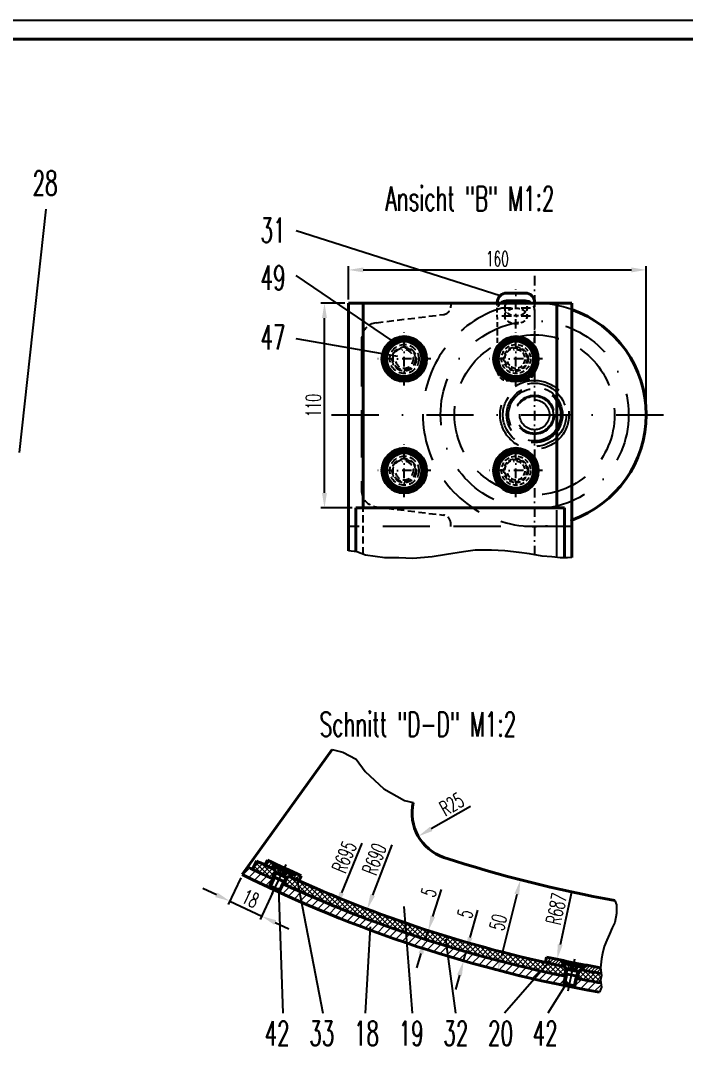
# Model space of a CAD drawing. Extents: x -2850 to -1661, y 5788 to 6629.
# Drawn here: x -2252.7 to -2074, y 6348.5 to 6623.8 of the extents above; entities that cross this region are included whole.
import ezdxf

# ---------------------------------------------------------------- set-up
doc = ezdxf.new("R2010")
doc.units = 0
doc.linetypes.add('STRICHPUNKT', pattern=[25.4, 12.7, -6.35, 0, -6.35])
doc.linetypes.add('VERDECKT', pattern=[9.525, 6.35, -3.175])
doc.layers.get('Defpoints').update_dxf_attribs({"linetype": 'CONTINUOUS'})
for name, color, linetype, lineweight in [('ACHSE', 150, 'STRICHPUNKT', 25), ('BEM', 6, 'CONTINUOUS', 25), ('SCHRAFFUR', 252, 'CONTINUOUS', 13), ('TEXT_7', 1, 'CONTINUOUS', 60), ('VERDECKT', 2, 'VERDECKT', 25), ('VOLL_03', 6, 'CONTINUOUS', 25), ('VOLL_05', 7, 'CONTINUOUS', 40)]:
    doc.layers.add(name, color=color, linetype=linetype, lineweight=lineweight)
doc.styles.add('ROMANS', font='romans.shx', dxfattribs={"width": 0.6, "height": 80})
doc.styles.get("Standard").update_dxf_attribs({"font": 'romans.shx', "width": 0.6})
doc.dimstyles.get("Standard").update_dxf_attribs({"dimtxt": 4, "dimasz": 4, "dimexe": 1, "dimexo": 1, "dimgap": 1, "dimtad": 1, "dimdsep": 46, "dimtxsty": 'Standard', "dimcen": 0, "dimclrd": 256, "dimclre": 256, "dimclrt": 256, "dimazin": 0, "dimtfac": 1, "dimtmove": 0, "dimatfit": 3, "dimfxl": 0, "dimtolj": 1, "dimtzin": 0, "dimarcsym": 0})
pattern_1 = [(45, (753.50574, 2825.54134), (-0.44901281, 0.44901281), [])]

# ---------------------------------------------------------------- blocks, each defined once
blk = doc.blocks.new('*D140')
at = {"layer": 'BEM', "lineweight": -2}
for p, q in [((-2165.57, 6547.9), (-2172, 6547.9)), ((-2171, 6496.9), (-2171, 6543.9)), ((-2163.57, 6492.9), (-2172, 6492.9))]:
    blk.add_line(p, q, dxfattribs=at)
at = {"layer": 'BEM'}
for points in [[(-2171.67, 6543.9), (-2170.34, 6543.9), (-2171, 6547.9)], [(-2171.67, 6496.9), (-2170.34, 6496.9), (-2171, 6492.9)]]:
    blk.add_solid(points, dxfattribs=at)
at = {"layer": 'Defpoints', "color": 0}
for p in [(-2171, 6547.9), (-2164.57, 6547.9), (-2162.57, 6492.9)]:
    blk.add_point(p, dxfattribs=at)
at = {"layer": 'BEM', "insert": (-2174, 6520.4), "char_height": 4, "attachment_point": 5, "rotation": 90}
blk.add_mtext('\\A1;110', dxfattribs=at)
blk = doc.blocks.new('*D139')
at = {"layer": 'BEM', "lineweight": -2}
for p, q in [((-2164.57, 6548.9), (-2164.57, 6557.83)), ((-2160.57, 6556.83), (-2088.57, 6556.83)), ((-2084.57, 6518.9), (-2084.57, 6557.83))]:
    blk.add_line(p, q, dxfattribs=at)
at = {"layer": 'BEM'}
for points in [[(-2160.57, 6557.49), (-2160.57, 6556.16), (-2164.57, 6556.83)], [(-2088.57, 6557.49), (-2088.57, 6556.16), (-2084.57, 6556.83)]]:
    blk.add_solid(points, dxfattribs=at)
at = {"layer": 'Defpoints', "color": 0}
for p in [(-2084.57, 6556.83), (-2164.57, 6547.9), (-2084.57, 6517.9)]:
    blk.add_point(p, dxfattribs=at)
at = {"layer": 'BEM', "insert": (-2124.57, 6559.83), "char_height": 4, "attachment_point": 5}
blk.add_mtext('\\A1;160', dxfattribs=at)
blk = doc.blocks.new('*D130')
at = {"layer": 'BEM', "lineweight": -2}
for p, q in [((-2141.91, 6383.16), (-2139.6, 6390.4)), ((-2143.4, 6376.82), (-2144.83, 6377.27)), ((-2142.64, 6379.2), (-2144.07, 6379.66)), ((-2143.88, 6376.97), (-2143.12, 6379.35)), ((-2145.1, 6373.16), (-2146.31, 6369.35))]:
    blk.add_line(p, q, dxfattribs=at)
at = {"layer": 'BEM'}
for points in [[(-2142.54, 6383.37), (-2141.27, 6382.96), (-2143.12, 6379.35)], [(-2145.73, 6373.36), (-2144.46, 6372.96), (-2143.88, 6376.97)]]:
    blk.add_solid(points, dxfattribs=at)
at = {"layer": 'Defpoints', "color": 0}
for p in [(-2143.12, 6379.35), (-2141.69, 6378.9), (-2142.45, 6376.51)]:
    blk.add_point(p, dxfattribs=at)
at = {"layer": 'BEM', "insert": (-2143, 6389.6), "char_height": 4, "attachment_point": 5, "rotation": 72.3047}
blk.add_mtext('\\A1;5', dxfattribs=at)
blk = doc.blocks.new('*D129')
at = {"layer": 'BEM', "lineweight": -2}
for p, q in [((-2131.89, 6377.48), (-2129.84, 6384.8)), ((-2131.62, 6373.25), (-2133.93, 6373.9)), ((-2133.64, 6371.22), (-2132.97, 6373.63)), ((-2132.29, 6370.84), (-2134.61, 6371.49)), ((-2134.72, 6367.37), (-2135.8, 6363.52))]:
    blk.add_line(p, q, dxfattribs=at)
at = {"layer": 'BEM'}
for points in [[(-2132.53, 6377.66), (-2131.25, 6377.3), (-2132.97, 6373.63)], [(-2135.37, 6367.55), (-2134.08, 6367.19), (-2133.64, 6371.22)]]:
    blk.add_solid(points, dxfattribs=at)
at = {"layer": 'Defpoints', "color": 0}
for p in [(-2132.97, 6373.63), (-2130.65, 6372.98), (-2131.33, 6370.57)]:
    blk.add_point(p, dxfattribs=at)
at = {"layer": 'BEM', "insert": (-2133.21, 6383.87), "char_height": 4, "attachment_point": 5, "rotation": 74.3352}
blk.add_mtext('\\A1;5', dxfattribs=at)
blk = doc.blocks.new('*D128')
at = {"layer": 'BEM', "lineweight": -2}
for p, q in [((-2193.5, 6393.48), (-2196.85, 6386.34)), ((-2200.05, 6388.95), (-2203.67, 6390.65)), ((-2184.93, 6389.46), (-2188.28, 6382.32)), ((-2196.42, 6387.25), (-2187.86, 6383.23)), ((-2184.24, 6381.53), (-2180.62, 6379.83))]:
    blk.add_line(p, q, dxfattribs=at)
at = {"layer": 'BEM'}
for points in [[(-2199.76, 6389.55), (-2200.33, 6388.34), (-2196.42, 6387.25)], [(-2183.95, 6382.13), (-2184.52, 6380.92), (-2187.86, 6383.23)]]:
    blk.add_solid(points, dxfattribs=at)
at = {"layer": 'Defpoints', "color": 0}
for p in [(-2193.07, 6394.39), (-2184.51, 6390.36), (-2187.86, 6383.23)]:
    blk.add_point(p, dxfattribs=at)
at = {"layer": 'BEM', "insert": (-2190.87, 6387.95), "char_height": 4, "attachment_point": 5, "rotation": 334.8513}
blk.add_mtext('\\A1;18', dxfattribs=at)
blk = doc.blocks.new('*D127')
at = {"layer": 'BEM', "lineweight": -2}
blk.add_line((-2131.8, 6412.72), (-2142.35, 6406.65), dxfattribs=at)
at = {"layer": 'BEM'}
blk.add_solid([(-2142.68, 6407.23), (-2142.02, 6406.08), (-2145.82, 6404.66)], dxfattribs=at)
at = {"layer": 'Defpoints', "color": 0}
for p in [(-2134.98, 6410.89), (-2145.82, 6404.66)]:
    blk.add_point(p, dxfattribs=at)
at = {"layer": 'BEM', "insert": (-2136.83, 6413.28), "char_height": 4, "attachment_point": 5, "rotation": 29.8787}
blk.add_mtext('\\A1;R25', dxfattribs=at)
blk = doc.blocks.new('*D126')
at = {"layer": 'BEM', "lineweight": -2}
for p, q in [((-2117.12, 6392.65), (-2119.34, 6393.2)), ((-2119.34, 6389.08), (-2123.49, 6372.59)), ((-2123.22, 6368.4), (-2125.44, 6368.96))]:
    blk.add_line(p, q, dxfattribs=at)
at = {"layer": 'BEM'}
for points in [[(-2119.99, 6389.24), (-2118.7, 6388.92), (-2118.37, 6392.96)], [(-2124.14, 6372.76), (-2122.85, 6372.43), (-2124.47, 6368.72)]]:
    blk.add_solid(points, dxfattribs=at)
at = {"layer": 'Defpoints', "color": 0}
for p in [(-2116.15, 6392.4), (-2124.47, 6368.72), (-2122.25, 6368.16)]:
    blk.add_point(p, dxfattribs=at)
at = {"layer": 'BEM', "insert": (-2124.33, 6381.57), "char_height": 4, "attachment_point": 5, "rotation": 75.8722}
blk.add_mtext('\\A1;50', dxfattribs=at)

msp = doc.modelspace()

# ---------------------------------------------------------------- hatches: boundary and pattern name
at = {"layer": 'SCHRAFFUR'}
h = msp.add_hatch(dxfattribs=at)
h.set_pattern_fill('ANSI31', color=256, scale=0.5, style=0)
h.set_pattern_definition([(45, (753.5057, 2825.5413), (-1.122532, 1.122532), [])])
h.paths.add_polyline_path([(-2191.5938, 6396.4408), (-2193.074, 6394.3851, 0.00569006), (-2185.906, 6390.9103), (-2185.6935, 6391.3629), (-2184.8436, 6393.1733, -0.00539544)])
h.paths.add_polyline_path([(-2182.1239, 6391.9072), (-2182.9779, 6390.088), (-2183.1863, 6389.6441, 0.05762409), (-2106.7688, 6364.632), (-2106.6691, 6365.1142), (-2106.2626, 6367.0803, -0.05761538)])
h.paths.add_polyline_path([(-2096.7472, 6365.2775, -0.00480937), (-2103.3205, 6366.4935), (-2103.7312, 6364.5069), (-2103.8267, 6364.0451, 0.00485604), (-2097.1418, 6362.8085), (-2096.6273, 6364.1588)])
h = msp.add_hatch(dxfattribs=at)
h.set_pattern_fill('ANSI37', color=256, scale=0.3, style=0)
h.set_pattern_definition([(45, (753.5057, 2825.5413), (-0.6735192, 0.6735192), []), (135, (753.5057, 2825.5413), (-0.6735192, -0.6735192), [])])
h.paths.add_polyline_path([(-2189.2168, 6398.0538), (-2190.3276, 6395.8141, 0.00419916), (-2185.0697, 6393.2799), (-2184.1598, 6395.2182), (-2184.3325, 6395.6965, -0.00393009)])
h.paths.add_polyline_path([(-2106.5076, 6367.1303), (-2106.0754, 6369.2207), (-2106.3589, 6369.6519, -0.05670626), (-2180.4948, 6393.9101), (-2180.9915, 6393.7308), (-2181.8967, 6391.8027, 0.05725448)])
h.paths.add_polyline_path([(-2096.6273, 6367.2811), (-2096.6779, 6367.8035, -0.00405518), (-2102.181, 6368.8191), (-2102.6479, 6368.5121), (-2103.0751, 6366.4457, 0.0046295), (-2096.7472, 6365.2775), (-2096.831, 6366.0593)])
h = msp.add_hatch(dxfattribs=at)
h.set_pattern_fill('ANSI31', color=256, scale=0.2, style=0)
h.set_pattern_definition(pattern_1)
h.paths.add_polyline_path([(-2185.0002, 6397.546), (-2184.9507, 6397.6514, -0.00109228), (-2186.3034, 6398.3015), (-2186.9699, 6396.9576, 0.00211844), (-2184.3325, 6395.6965)])
h.paths.add_polyline_path([(-2177.2347, 6394.0801, -0.0010935), (-2178.6046, 6394.6973), (-2178.6637, 6394.5712), (-2180.4948, 6393.9101, 0.00206296), (-2177.9017, 6392.7353)])
h = msp.add_hatch(dxfattribs=at)
h.set_pattern_fill('ANSI31', color=256, scale=0.2, style=0)
h.set_pattern_definition(pattern_1)
h.paths.add_polyline_path([(-2107.4349, 6371.2888), (-2107.4113, 6371.4028, -0.00291337), (-2111.324, 6372.2481), (-2111.6493, 6370.7839, 0.00392047), (-2106.3589, 6369.6519)])
h.paths.add_polyline_path([(-2096.8279, 6369.3533, -0.00275126), (-2100.5463, 6370.0341), (-2100.5799, 6369.8716), (-2102.181, 6368.8191, 0.00405518), (-2096.6779, 6367.8035)])

# ---------------------------------------------------------------- linework, layer by layer
at = {"layer": 'ACHSE', "ltscale": 0.2}
for p, q in [((-2114.5708, 6555.2125), (-2114.5708, 6480.5964)), ((-2119.5731, 6541.073), (-2119.5749, 6551.6056)), ((-2115.6216, 6546.5801), (-2123.4553, 6546.578)), ((-2115.6216, 6544.4411), (-2123.4553, 6544.4389)), ((-2149.5708, 6525.7397), (-2149.5708, 6540.0692)), ((-2119.5708, 6525.7397), (-2119.5708, 6540.0692)), ((-2142.406, 6532.9044), (-2156.7355, 6532.9044)), ((-2112.406, 6532.9044), (-2126.7355, 6532.9044)), ((-2149.5708, 6495.7397), (-2149.5708, 6510.0692)), ((-2119.5708, 6495.7397), (-2119.5708, 6510.0692)), ((-2142.406, 6502.9044), (-2156.7355, 6502.9044)), ((-2112.406, 6502.9044), (-2126.7355, 6502.9044))]:
    msp.add_line(p, q, dxfattribs=at)
at = {"layer": 'ACHSE'}
for p, q in [((-2169.136, 6517.9044), (-2077.2628, 6517.9044)), ((-2185.0525, 6389.1986), (-2181.3232, 6397.1422)), ((-2105.5416, 6363.1587), (-2103.765, 6371.7525))]:
    msp.add_line(p, q, dxfattribs=at)
msp.add_circle((-2114.5708, 6517.9044), 25.25, dxfattribs=at)
at = {"layer": 'BEM'}
for p, q in [((-2252.896, 6507.774), (-2245.7303, 6573.1547)), ((-2123.8433, 6549.8812), (-2178.6289, 6567.2849)), ((-2152.9563, 6537.858), (-2178.6327, 6555.3121)), ((-2151.2711, 6533.5412), (-2178.6261, 6538.2892)), ((-2160.9502, 6402.8394), (-2166.404, 6389.4504)), ((-2152.9421, 6402.3722), (-2158.0831, 6388.86)), ((-2178.4907, 6393.8221), (-2171.4533, 6357.1477)), ((-2183.3959, 6390.855), (-2182.1647, 6357.1477)), ((-2104.6758, 6389.6898), (-2107.6937, 6375.5512)), ((-2149.714, 6385.839), (-2147.4098, 6357.1477)), ((-2158.7491, 6380.3547), (-2160.0361, 6357.1477)), ((-2138.4527, 6377.0505), (-2135.7908, 6357.1477)), ((-2110.3666, 6371.2254), (-2122.6892, 6357.1477)), ((-2105.7321, 6365.5593), (-2111.0397, 6357.1477))]:
    msp.add_line(p, q, dxfattribs=at)
for points in [[(-2168.8975, 6427.9607), (-2166.0299, 6427.2575), (-2162.4572, 6425.4052), (-2160.0755, 6422.0977), (-2155.0474, 6417.4673), (-2149.4901, 6414.292), (-2147.1452, 6413.7657)], [(-2092.9745, 6387.4592), (-2092.5958, 6386.3094), (-2092.5543, 6383.9106), (-2093.0293, 6381.5349), (-2093.7083, 6380.1095), (-2094.455, 6378.4127), (-2095.1339, 6376.7836), (-2095.8806, 6375.0868), (-2096.3557, 6373.1863), (-2096.5593, 6371.7609), (-2096.831, 6369.3852), (-2096.6273, 6367.2811), (-2096.831, 6366.0593), (-2096.6273, 6364.1588), (-2097.1418, 6362.8085)]]:
    msp.add_lwpolyline(points, dxfattribs=at)
for points in [[(-2167.0214, 6389.7019), (-2165.7866, 6389.1989), (-2167.9129, 6385.7459)], [(-2158.7062, 6389.0971), (-2157.46, 6388.623), (-2159.5055, 6385.1215)], [(-2108.3457, 6375.6904), (-2107.0417, 6375.412), (-2108.5287, 6371.6393)]]:
    msp.add_solid(points, dxfattribs=at)
at = {"layer": 'VERDECKT', "ltscale": 0.3}
for p, q in [((-2137.0708, 6547.9044), (-2137.0708, 6547.0833)), ((-2157.1192, 6542.6311), (-2139.0466, 6544.8501)), ((-2160.5708, 6480.4424), (-2160.5708, 6492.9044)), ((-2157.1192, 6493.1778), (-2139.0466, 6490.9587)), ((-2137.0708, 6487.9044), (-2137.0708, 6488.7255))]:
    msp.add_line(p, q, dxfattribs=at)
at = {"layer": 'VERDECKT', "ltscale": 0.2}
for p, q in [((-2124.5727, 6539.653), (-2124.575, 6548.1132)), ((-2114.575, 6548.116), (-2114.5727, 6539.6558)), ((-2124.5699, 6529.653), (-2124.5727, 6539.653)), ((-2114.5699, 6529.6558), (-2114.5727, 6539.6558)), ((-2122.0692, 6527.1537), (-2117.0692, 6527.1551))]:
    msp.add_line(p, q, dxfattribs=at)
at = {"layer": 'VERDECKT', "ltscale": 2}
for p, q in [((-2161.0708, 6538.1646), (-2161.0708, 6497.6442)), ((-2108.5708, 6479.573), (-2108.5708, 6492.9044)), ((-2104.5708, 6487.9044), (-2164.5708, 6487.9044))]:
    msp.add_line(p, q, dxfattribs=at)
at = {"layer": 'VERDECKT', "ltscale": 0.5}
for p, q in [((-2183.5043, 6395.2143), (-2182.937, 6396.4227)), ((-2183.5043, 6395.2143), (-2183.4861, 6395.1889)), ((-2182.7422, 6394.1198), (-2183.504, 6395.2138)), ((-2183.4861, 6395.1889), (-2183.4679, 6395.1654)), ((-2183.4679, 6395.1654), (-2183.4498, 6395.1436)), ((-2183.4498, 6395.1436), (-2183.4318, 6395.1235)), ((-2183.4318, 6395.1235), (-2183.4137, 6395.1048)), ((-2183.4137, 6395.1048), (-2183.3954, 6395.0876)), ((-2183.3954, 6395.0876), (-2183.377, 6395.0718)), ((-2183.377, 6395.0718), (-2183.3584, 6395.0572)), ((-2183.3584, 6395.0572), (-2183.3396, 6395.0438)), ((-2183.3396, 6395.0438), (-2183.3204, 6395.0316)), ((-2183.3204, 6395.0316), (-2183.3008, 6395.0205)), ((-2183.3008, 6395.0205), (-2183.2809, 6395.0105)), ((-2183.2809, 6395.0105), (-2183.2604, 6395.0015)), ((-2183.2604, 6395.0015), (-2183.2393, 6394.9936)), ((-2183.2393, 6394.9936), (-2183.2177, 6394.9866)), ((-2183.2177, 6394.9866), (-2183.1954, 6394.9806)), ((-2183.1954, 6394.9806), (-2183.1723, 6394.9756)), ((-2183.1723, 6394.9756), (-2183.1483, 6394.9716)), ((-2183.1483, 6394.9716), (-2183.1234, 6394.9686)), ((-2183.1234, 6394.9686), (-2183.0975, 6394.9665)), ((-2183.0975, 6394.9665), (-2183.0705, 6394.9655)), ((-2183.0705, 6394.9655), (-2183.0422, 6394.9655)), ((-2183.0422, 6394.9655), (-2183.0125, 6394.9666)), ((-2183.0125, 6394.9666), (-2182.9813, 6394.9687)), ((-2182.9813, 6394.9687), (-2182.414, 6396.1772)), ((-2182.9384, 6394.9318), (-2182.9813, 6394.9687)), ((-2182.8964, 6394.8971), (-2182.9384, 6394.9318)), ((-2182.8552, 6394.8646), (-2182.8964, 6394.8971)), ((-2182.8146, 6394.8339), (-2182.8552, 6394.8646)), ((-2182.7745, 6394.8049), (-2182.8146, 6394.8339)), ((-2182.7347, 6394.7776), (-2182.7745, 6394.8049)), ((-2182.7422, 6394.1198), (-2181.4138, 6394.2325)), ((-2182.6952, 6394.7519), (-2182.7347, 6394.7776)), ((-2182.6558, 6394.7275), (-2182.6952, 6394.7519)), ((-2182.6163, 6394.7045), (-2182.6558, 6394.7275)), ((-2182.5768, 6394.6827), (-2182.6163, 6394.7045)), ((-2182.5369, 6394.6621), (-2182.5768, 6394.6827)), ((-2182.4967, 6394.6426), (-2182.5369, 6394.6621)), ((-2182.456, 6394.6241), (-2182.4967, 6394.6426)), ((-2182.4147, 6394.6067), (-2182.456, 6394.6241)), ((-2182.3727, 6394.5901), (-2182.4147, 6394.6067)), ((-2182.3298, 6394.5745), (-2182.3727, 6394.5901)), ((-2182.2859, 6394.5597), (-2182.3298, 6394.5745)), ((-2182.2408, 6394.5458), (-2182.2859, 6394.5597)), ((-2182.1944, 6394.5326), (-2182.2408, 6394.5458)), ((-2182.1465, 6394.5202), (-2182.1944, 6394.5326)), ((-2182.097, 6394.5086), (-2182.1465, 6394.5202)), ((-2182.0456, 6394.4977), (-2182.097, 6394.5086)), ((-2181.9921, 6394.4875), (-2182.0456, 6394.4977)), ((-2181.9362, 6394.4781), (-2181.9921, 6394.4875)), ((-2181.3689, 6395.6865), (-2181.9362, 6394.4781)), ((-2181.9362, 6394.4781), (-2181.918, 6394.4528)), ((-2181.918, 6394.4528), (-2181.8998, 6394.4293)), ((-2181.8998, 6394.4293), (-2181.8817, 6394.4076)), ((-2181.8817, 6394.4076), (-2181.8637, 6394.3874)), ((-2181.8637, 6394.3874), (-2181.8455, 6394.3688)), ((-2181.8455, 6394.3688), (-2181.8273, 6394.3516)), ((-2181.8273, 6394.3516), (-2181.8089, 6394.3358)), ((-2181.8089, 6394.3358), (-2181.7903, 6394.3212)), ((-2181.7903, 6394.3212), (-2181.7714, 6394.3079)), ((-2181.7714, 6394.3079), (-2181.7522, 6394.2956)), ((-2181.7522, 6394.2956), (-2181.7327, 6394.2845)), ((-2181.7327, 6394.2845), (-2181.7127, 6394.2745)), ((-2181.7127, 6394.2745), (-2181.6922, 6394.2655)), ((-2181.6922, 6394.2655), (-2181.6712, 6394.2576)), ((-2181.6712, 6394.2576), (-2181.6495, 6394.2506)), ((-2181.6495, 6394.2506), (-2181.6272, 6394.2446)), ((-2181.6272, 6394.2446), (-2181.6041, 6394.2396)), ((-2181.6041, 6394.2396), (-2181.5801, 6394.2356)), ((-2181.5801, 6394.2356), (-2181.5553, 6394.2326)), ((-2181.5553, 6394.2326), (-2181.5294, 6394.2305)), ((-2181.5294, 6394.2305), (-2181.5024, 6394.2294)), ((-2181.5024, 6394.2294), (-2181.4741, 6394.2294)), ((-2181.4741, 6394.2294), (-2181.4444, 6394.2304)), ((-2181.4444, 6394.2304), (-2181.4133, 6394.2326)), ((-2181.4133, 6394.2326), (-2180.8459, 6395.441)), ((-2105.4371, 6369.3696), (-2105.1668, 6370.6769)), ((-2105.4371, 6369.3696), (-2105.4134, 6369.3491)), ((-2104.441, 6368.4827), (-2105.4367, 6369.3692)), ((-2105.4134, 6369.3491), (-2105.3903, 6369.3305)), ((-2105.3903, 6369.3305), (-2105.3677, 6369.3135)), ((-2105.3677, 6369.3135), (-2105.3454, 6369.2982)), ((-2105.3454, 6369.2982), (-2105.3234, 6369.2843)), ((-2105.3234, 6369.2843), (-2105.3017, 6369.2718)), ((-2105.3017, 6369.2718), (-2105.2801, 6369.2606)), ((-2105.2801, 6369.2606), (-2105.2587, 6369.2508)), ((-2105.2587, 6369.2508), (-2105.2372, 6369.2422)), ((-2105.2372, 6369.2422), (-2105.2157, 6369.2348)), ((-2105.2157, 6369.2348), (-2105.1941, 6369.2285)), ((-2105.1941, 6369.2285), (-2105.1723, 6369.2234)), ((-2105.1723, 6369.2234), (-2105.1503, 6369.2195)), ((-2105.1503, 6369.2195), (-2105.128, 6369.2166)), ((-2105.128, 6369.2166), (-2105.1053, 6369.2149)), ((-2105.1053, 6369.2149), (-2105.0822, 6369.2143)), ((-2105.0822, 6369.2143), (-2105.0586, 6369.2148)), ((-2105.0586, 6369.2148), (-2105.0344, 6369.2165)), ((-2105.0344, 6369.2165), (-2105.0095, 6369.2194)), ((-2105.0095, 6369.2194), (-2104.9838, 6369.2234)), ((-2104.9838, 6369.2234), (-2104.9573, 6369.2287)), ((-2104.9573, 6369.2287), (-2104.9297, 6369.2353)), ((-2104.9297, 6369.2353), (-2104.9011, 6369.2432)), ((-2104.9011, 6369.2432), (-2104.8713, 6369.2526)), ((-2104.8713, 6369.2526), (-2104.6011, 6370.5599)), ((-2104.821, 6369.2267), (-2104.8713, 6369.2526)), ((-2104.772, 6369.2028), (-2104.821, 6369.2267)), ((-2104.7244, 6369.1807), (-2104.772, 6369.2028)), ((-2104.6777, 6369.1603), (-2104.7244, 6369.1807)), ((-2104.632, 6369.1415), (-2104.6777, 6369.1603)), ((-2104.587, 6369.1242), (-2104.632, 6369.1415)), ((-2104.5425, 6369.1083), (-2104.587, 6369.1242)), ((-2104.4985, 6369.0938), (-2104.5425, 6369.1083)), ((-2104.4548, 6369.0806), (-2104.4985, 6369.0938)), ((-2104.4112, 6369.0687), (-2104.4548, 6369.0806)), ((-2104.441, 6368.4827), (-2103.1754, 6368.9017)), ((-2104.3677, 6369.0579), (-2104.4112, 6369.0687)), ((-2104.3241, 6369.0483), (-2104.3677, 6369.0579)), ((-2104.2802, 6369.0398), (-2104.3241, 6369.0483)), ((-2104.236, 6369.0324), (-2104.2802, 6369.0398)), ((-2104.1912, 6369.0262), (-2104.236, 6369.0324)), ((-2104.1459, 6369.0209), (-2104.1912, 6369.0262)), ((-2104.0997, 6369.0168), (-2104.1459, 6369.0209)), ((-2104.0526, 6369.0137), (-2104.0997, 6369.0168)), ((-2104.0044, 6369.0117), (-2104.0526, 6369.0137)), ((-2103.955, 6369.0109), (-2104.0044, 6369.0117)), ((-2103.9041, 6369.0111), (-2103.955, 6369.0109)), ((-2103.8516, 6369.0125), (-2103.9041, 6369.0111)), ((-2103.7972, 6369.015), (-2103.8516, 6369.0125)), ((-2103.7407, 6369.0189), (-2103.7972, 6369.015)), ((-2103.4704, 6370.3262), (-2103.7407, 6369.0189)), ((-2103.7407, 6369.0189), (-2103.717, 6368.9985)), ((-2103.717, 6368.9985), (-2103.6939, 6368.9799)), ((-2103.6939, 6368.9799), (-2103.6713, 6368.9629)), ((-2103.6713, 6368.9629), (-2103.649, 6368.9476)), ((-2103.649, 6368.9476), (-2103.627, 6368.9337)), ((-2103.627, 6368.9337), (-2103.6053, 6368.9213)), ((-2103.6053, 6368.9213), (-2103.5837, 6368.9101)), ((-2103.5837, 6368.9101), (-2103.5622, 6368.9003)), ((-2103.5622, 6368.9003), (-2103.5408, 6368.8917)), ((-2103.5408, 6368.8917), (-2103.5193, 6368.8843)), ((-2103.5193, 6368.8843), (-2103.4976, 6368.878)), ((-2103.4976, 6368.878), (-2103.4759, 6368.873)), ((-2103.4759, 6368.873), (-2103.4539, 6368.869)), ((-2103.4539, 6368.869), (-2103.4316, 6368.8662)), ((-2103.4316, 6368.8662), (-2103.4089, 6368.8644)), ((-2103.4089, 6368.8644), (-2103.3858, 6368.8638)), ((-2103.3858, 6368.8638), (-2103.3621, 6368.8643)), ((-2103.3621, 6368.8643), (-2103.3379, 6368.866)), ((-2103.3379, 6368.866), (-2103.313, 6368.8688)), ((-2103.313, 6368.8688), (-2103.2873, 6368.8728)), ((-2103.2873, 6368.8728), (-2103.2608, 6368.8781)), ((-2103.2608, 6368.8781), (-2103.2333, 6368.8847)), ((-2103.2333, 6368.8847), (-2103.2047, 6368.8926)), ((-2103.2047, 6368.8926), (-2103.1749, 6368.9019)), ((-2103.1749, 6368.9019), (-2102.9046, 6370.2093))]:
    msp.add_line(p, q, dxfattribs=at)
at = {"layer": 'VERDECKT', "ltscale": 0.3}
for centre, radius in [((-2149.5708, 6532.9044), 3.9118), ((-2149.5708, 6532.9044), 3.25), ((-2149.5708, 6532.9044), 3), ((-2149.5708, 6502.9044), 3.9118), ((-2149.5708, 6502.9044), 3.25), ((-2149.5708, 6502.9044), 3)]:
    msp.add_circle(centre, radius, dxfattribs=at)
at = {"layer": 'VERDECKT', "ltscale": 2}
for radius in [21.5, 9.25, 8.5, 7.5, 7, 5.25, 5, 4]:
    msp.add_circle((-2114.5708, 6517.9044), radius, dxfattribs=at)
at = {"layer": 'VERDECKT', "ltscale": 0.2}
for centre, radius in [((-2119.5708, 6532.9044), 3.9118), ((-2119.5708, 6532.9044), 3.25), ((-2119.5708, 6532.9044), 3), ((-2119.5708, 6502.9044), 3.9118), ((-2119.5708, 6502.9044), 3.25), ((-2119.5708, 6502.9044), 3)]:
    msp.add_circle(centre, radius, dxfattribs=at)
at = {"layer": 'VERDECKT', "ltscale": 2}
msp.add_arc((-2114.5708, 6517.9044), 30, 70.528779, 289.471221, dxfattribs=at)
at = {"layer": 'VERDECKT', "ltscale": 0.2}
for centre, radius, start, end in [((-2122.0744, 6545.9926), 2.5, 130.115673, 180.015978), ((-2117.0744, 6545.994), 2.5, 0.015978, 49.834755), ((-2119.5708, 6532.9044), 2.465, 195, 105), ((-2122.0699, 6529.6537), 2.5, 180.015978, 270.015978), ((-2117.0699, 6529.6551), 2.5, 270.015978, 0.015978), ((-2119.5708, 6502.9044), 2.465, 195, 105)]:
    msp.add_arc(centre, radius, start, end, dxfattribs=at)
at = {"layer": 'VERDECKT', "ltscale": 0.3}
for centre, radius, start, end in [((-2139.3208, 6547.0833), 2.25, 277, 0), ((-2156.5708, 6538.1646), 4.5, 97, 180), ((-2149.5708, 6532.9044), 2.465, 195, 105), ((-2149.5708, 6502.9044), 2.465, 195, 105), ((-2156.5708, 6497.6442), 4.5, 180, 263), ((-2139.3208, 6488.7255), 2.25, 0, 83)]:
    msp.add_arc(centre, radius, start, end, dxfattribs=at)
at = {"layer": 'VERDECKT', "ltscale": 0.2}
for centre in [(-2119.5746, 6546.579), (-2119.574, 6544.44)]:
    msp.add_ellipse(centre, major_axis=(-3, -0.0008), ratio=0.70710678, dxfattribs=at)
at = {"layer": 'VOLL_03', "ltscale": 0.8}
msp.add_line((-1666.3783, 6623.8285), (-2845.3783, 6623.8285), dxfattribs=at)
at = {"layer": 'VOLL_03'}
for p, q in [((-2184.2949, 6393.6204), (-2185.5462, 6390.9549)), ((-2184.3467, 6394.2317), (-2184.2949, 6393.6204)), ((-2185.6935, 6391.3629), (-2185.906, 6390.9103)), ((-2182.1345, 6392.6062), (-2183.3859, 6389.9407)), ((-2181.6311, 6392.9568), (-2182.1345, 6392.6062)), ((-2182.9779, 6390.088), (-2183.1863, 6389.6441)), ((-2105.8347, 6367.6354), (-2106.4308, 6364.7518)), ((-2106.0275, 6368.2178), (-2105.8347, 6367.6354)), ((-2103.4975, 6367.1523), (-2104.0937, 6364.2686)), ((-2103.0896, 6367.6104), (-2103.4975, 6367.1523)), ((-2106.6691, 6365.1142), (-2106.7688, 6364.632)), ((-2103.7312, 6364.5069), (-2103.8267, 6364.0451))]:
    msp.add_line(p, q, dxfattribs=at)
at = {"layer": 'VOLL_03', "ltscale": 0.8}
msp.add_lwpolyline([(-2104.5708, 6479.5916), (-2105.6968, 6479.4412), (-2107.6476, 6479.4412), (-2109.9235, 6479.7662), (-2112.5246, 6479.9056), (-2115.9153, 6480.5557), (-2118.7021, 6480.8808), (-2122.6038, 6481.3917), (-2126.1802, 6481.531), (-2130.5463, 6481.531), (-2133.6583, 6481.0666), (-2138.2102, 6480.4164), (-2142.1118, 6479.7662), (-2147.314, 6479.3018), (-2151.0298, 6479.4412), (-2154.7921, 6479.4412), (-2159.9942, 6480.2306), (-2162.2702, 6481.0666), (-2164.5708, 6481.3952)], dxfattribs=at)
at = {"layer": 'VOLL_05', "ltscale": 0.8}
msp.add_line((-1671.3783, 6618.8285), (-2840.3783, 6618.8285), dxfattribs=at)
at = {"layer": 'VOLL_05'}
for p, q in [((-2117.0757, 6550.6153), (-2122.0757, 6550.6139)), ((-2164.5708, 6547.9044), (-2114.5708, 6547.9044)), ((-2164.5708, 6481.3952), (-2164.5708, 6547.9044)), ((-2104.5708, 6547.9044), (-2164.5708, 6547.9044)), ((-2160.5708, 6492.9044), (-2160.5708, 6547.9044)), ((-2117.0751, 6548.494), (-2122.0751, 6548.4926)), ((-2108.5708, 6492.9044), (-2108.5708, 6547.9044)), ((-2104.5708, 6479.5916), (-2104.5708, 6547.9044)), ((-2154.3208, 6535.6468), (-2149.5708, 6538.3892)), ((-2144.8208, 6535.6468), (-2149.5708, 6538.3892)), ((-2124.3208, 6535.6468), (-2119.5708, 6538.3892)), ((-2114.8208, 6535.6468), (-2119.5708, 6538.3892)), ((-2154.3208, 6535.6468), (-2154.3208, 6530.162)), ((-2144.8208, 6535.6468), (-2144.8208, 6530.162)), ((-2124.3208, 6535.6468), (-2124.3208, 6530.162)), ((-2114.8208, 6535.6468), (-2114.8208, 6530.162)), ((-2154.3208, 6530.162), (-2149.5708, 6527.4196)), ((-2144.8208, 6530.162), (-2149.5708, 6527.4196)), ((-2124.3208, 6530.162), (-2119.5708, 6527.4196)), ((-2114.8208, 6530.162), (-2119.5708, 6527.4196)), ((-2154.3208, 6505.6468), (-2149.5708, 6508.3892)), ((-2144.8208, 6505.6468), (-2149.5708, 6508.3892)), ((-2124.3208, 6505.6468), (-2119.5708, 6508.3892)), ((-2114.8208, 6505.6468), (-2119.5708, 6508.3892)), ((-2154.3208, 6505.6468), (-2154.3208, 6500.162)), ((-2144.8208, 6505.6468), (-2144.8208, 6500.162)), ((-2124.3208, 6505.6468), (-2124.3208, 6500.162)), ((-2114.8208, 6505.6468), (-2114.8208, 6500.162)), ((-2154.3208, 6500.162), (-2149.5708, 6497.4196)), ((-2144.8208, 6500.162), (-2149.5708, 6497.4196)), ((-2124.3208, 6500.162), (-2119.5708, 6497.4196)), ((-2114.8208, 6500.162), (-2119.5708, 6497.4196)), ((-2162.5708, 6481.1095), (-2162.5708, 6492.9044)), ((-2106.5708, 6492.9044), (-2162.5708, 6492.9044)), ((-2106.5708, 6479.4412), (-2106.5708, 6492.9044)), ((-2168.8975, 6427.9607), (-2193.074, 6394.3851)), ((-2189.2168, 6398.0538), (-2190.3282, 6395.8128)), ((-2186.3034, 6398.3015), (-2186.9699, 6396.9576)), ((-2185.0002, 6397.546), (-2184.9507, 6397.6514)), ((-2184.0397, 6394.8856), (-2185.0002, 6397.546)), ((-2184.4577, 6397.1367), (-2184.6808, 6396.6614)), ((-2179.5483, 6394.2518), (-2184.6808, 6396.6614)), ((-2179.3252, 6394.7271), (-2184.4577, 6397.1367)), ((-2185.6935, 6391.3629), (-2184.0397, 6394.8856)), ((-2185.0697, 6393.2799), (-2184.1598, 6395.2182)), ((-2184.5725, 6393.7508), (-2181.8569, 6392.4759)), ((-2181.3241, 6393.6107), (-2184.0397, 6394.8856)), ((-2181.3241, 6393.6107), (-2182.9779, 6390.088)), ((-2181.8967, 6391.8027), (-2180.9915, 6393.7308)), ((-2181.3241, 6393.6107), (-2178.6637, 6394.5712)), ((-2179.3252, 6394.7271), (-2179.5483, 6394.2518)), ((-2178.6637, 6394.5712), (-2178.6046, 6394.6973)), ((-2177.2347, 6394.0801), (-2177.9017, 6392.7353)), ((-2182.9779, 6390.088), (-2185.6935, 6391.3629)), ((-2185.5462, 6390.9549), (-2185.6935, 6391.3629)), ((-2185.6284, 6390.7798), (-2185.5462, 6390.9549)), ((-2183.3859, 6389.9407), (-2185.5462, 6390.9549)), ((-2183.4649, 6389.7725), (-2183.3859, 6389.9407)), ((-2183.3859, 6389.9407), (-2182.9779, 6390.088)), ((-2111.324, 6372.2481), (-2111.6493, 6370.7839)), ((-2107.4349, 6371.2888), (-2107.4113, 6371.4028)), ((-2105.8812, 6368.9253), (-2107.4349, 6371.2888)), ((-2106.812, 6371.017), (-2106.9183, 6370.5029)), ((-2101.3657, 6369.355), (-2106.9183, 6370.5029)), ((-2101.2594, 6369.8691), (-2106.812, 6371.017)), ((-2106.6691, 6365.1142), (-2105.8812, 6368.9253)), ((-2106.5076, 6367.1303), (-2106.0754, 6369.2207)), ((-2102.9433, 6368.3179), (-2105.8812, 6368.9253)), ((-2102.9433, 6368.3179), (-2100.5799, 6369.8716)), ((-2101.2594, 6369.8691), (-2101.3657, 6369.355)), ((-2100.5799, 6369.8716), (-2100.5463, 6370.0341)), ((-2106.135, 6367.6975), (-2103.1972, 6367.0902)), ((-2102.9433, 6368.3179), (-2103.7312, 6364.5069)), ((-2103.0751, 6366.4457), (-2102.6479, 6368.5121)), ((-2106.4308, 6364.7518), (-2106.6691, 6365.1142)), ((-2103.7312, 6364.5069), (-2106.6691, 6365.1142)), ((-2106.4682, 6364.5709), (-2106.4308, 6364.7518)), ((-2104.0937, 6364.2686), (-2106.4308, 6364.7518)), ((-2104.1277, 6364.104), (-2104.0937, 6364.2686)), ((-2104.0937, 6364.2686), (-2103.7312, 6364.5069))]:
    msp.add_line(p, q, dxfattribs=at)
for centre, radius in [((-2149.5708, 6532.9044), 6), ((-2149.5708, 6532.9044), 5.5), ((-2149.5708, 6532.9044), 4.75), ((-2119.5708, 6532.9044), 6), ((-2119.5708, 6532.9044), 5.5), ((-2119.5708, 6532.9044), 4.75), ((-2149.5708, 6502.9044), 6), ((-2149.5708, 6502.9044), 5.5), ((-2149.5708, 6502.9044), 4.75), ((-2119.5708, 6502.9044), 6), ((-2119.5708, 6502.9044), 5.5), ((-2119.5708, 6502.9044), 4.75)]:
    msp.add_circle(centre, radius, dxfattribs=at)
for centre, radius, start, end in [((-2122.075, 6548.1139), 2.5, 90.015978, 180.015978), ((-2117.075, 6548.1153), 2.5, 0.015978, 90.015978), ((-2122.0744, 6545.9926), 2.5, 90.015978, 130.115673), ((-2117.0744, 6545.994), 2.5, 49.834755, 90.015978), ((-2114.5708, 6517.9044), 30, 289.471221, 70.528779), ((-2134.981, 6410.8878), 12.5, 166.68912, 251.693368), ((-2036.824, 6707.5719), 347.5, 243.552299, 244.788831), ((-2036.824, 6707.5719), 345, 243.786434, 244.68714), ((-2036.824, 6707.5719), 343.5, 244.204169, 245.872738), ((-2036.824, 6707.5719), 325, 251.693368, 260.051051), ((-2036.824, 6707.5719), 350, 243.485225, 260.076302), ((-2036.824, 6707.5719), 345, 245.390145, 258.37236), ((-2036.824, 6707.5719), 347.5, 245.283474, 258.473366), ((-2036.824, 6707.5719), 343.5, 257.47386, 259.939744), ((-2036.824, 6707.5719), 345, 259.07986, 260.009234), ((-2036.824, 6707.5719), 347.5, 258.968019, 260.070238)]:
    msp.add_arc(centre, radius, start, end, dxfattribs=at)

# ---------------------------------------------------------------- texts
at = {"layer": 'BEM', "char_height": 4, "attachment_point": 5}
for s, insert, rotation in [('\\A1;R695', (-2165.701, 6399.1288), 67.837528), ('\\A1;R690', (-2157.6053, 6398.5522), 69.169874), ('\\A1;R687', (-2108.7012, 6385.2027), 77.951045)]:
    msp.add_mtext(s, dxfattribs=dict(at, insert=insert, rotation=rotation))
at = {"layer": 'TEXT_7', "style": 'ROMANS', "width": 0.6}
for s, height, p in [('28', 6.53441, (-2249.403, 6576.8699)), ('Ansicht "B" M1:2', 6.534407, (-2154.6001, 6572.7351)), ('31', 6.53441, (-2188.1917, 6564.2012)), ('49', 6.53441, (-2188.1917, 6551.4445)), ('47', 6.53441, (-2188.1917, 6535.4257)), ('Schnitt "D-D" M1:2', 6.534407, (-2172.2727, 6431.5165)), ('42', 6.53441, (-2187.082, 6348.4797)), ('33', 6.53441, (-2175.082, 6348.4797)), ('18', 6.53441, (-2163.082, 6348.4797)), ('19', 6.53441, (-2151.082, 6348.4797)), ('32', 6.53441, (-2139.082, 6348.4797)), ('20', 6.53441, (-2127.082, 6348.4797)), ('42', 6.53441, (-2115.082, 6348.4797))]:
    msp.add_text(s, height=height, dxfattribs=at).set_placement(p)

# ---------------------------------------------------------------- dimensions: what is measured, and where the dimension line sits
at = {"layer": 'BEM'}
dim = msp.add_linear_dim(base=(-2084.5708, 6556.8259), p1=(-2164.5708, 6547.9044), p2=(-2084.5708, 6517.9044), dimstyle='Standard', override={"dimlfac": 2}, dxfattribs=at)
dim.commit()
dim.dimension.update_dxf_attribs({"geometry": '*D139', "text_midpoint": (-2124.5708, 6559.8259)})
dim = msp.add_linear_dim(base=(-2171.0035, 6547.9044), p1=(-2162.5708, 6492.9044), p2=(-2164.5708, 6547.9044), angle=90, dimstyle='Standard', override={"dimlfac": 2}, dxfattribs=at)
dim.commit()
dim.dimension.update_dxf_attribs({"geometry": '*D140', "text_midpoint": (-2174.0035, 6520.4044)})
dim = msp.add_radius_dim(center=(-2134.981, 6410.8878), mpoint=(-2145.8195, 6404.6607), dimstyle='Standard', override={"dimlfac": 2}, dxfattribs=at)
dim.commit()
dim.dimension.update_dxf_attribs({"geometry": '*D127', "text_midpoint": (-2135.3402, 6410.6814), "dimtype": 132})
dim = msp.add_aligned_dim(p1=(-2193.074, 6394.3851), p2=(-2184.506, 6390.3627), distance=-7.8849, text='18', dimstyle='Standard', override={"dimlfac": 2}, dxfattribs=at)
dim.commit()
dim.dimension.update_dxf_attribs({"geometry": '*D128', "text_midpoint": (-2190.8659, 6387.952)})
for p1, p2, distance, picture, middle in [((-2142.4482, 6376.5133), (-2141.6883, 6378.895), 1.5052, '*D130', (-2143.0016, 6389.6007)), ((-2116.1518, 6392.4019), (-2122.2539, 6368.1581), -2.2849, '*D126', (-2124.3278, 6381.5699)), ((-2131.3273, 6370.5717), (-2130.6523, 6372.9788), 2.4055, '*D129', (-2133.2109, 6383.8744))]:
    dim = msp.add_aligned_dim(p1=p1, p2=p2, distance=distance, dimstyle='Standard', override={"dimlfac": 2}, dxfattribs=at)
    dim.commit()
    dim.dimension.update_dxf_attribs({"geometry": picture, "text_midpoint": middle})

doc.saveas('drawing.dxf')
